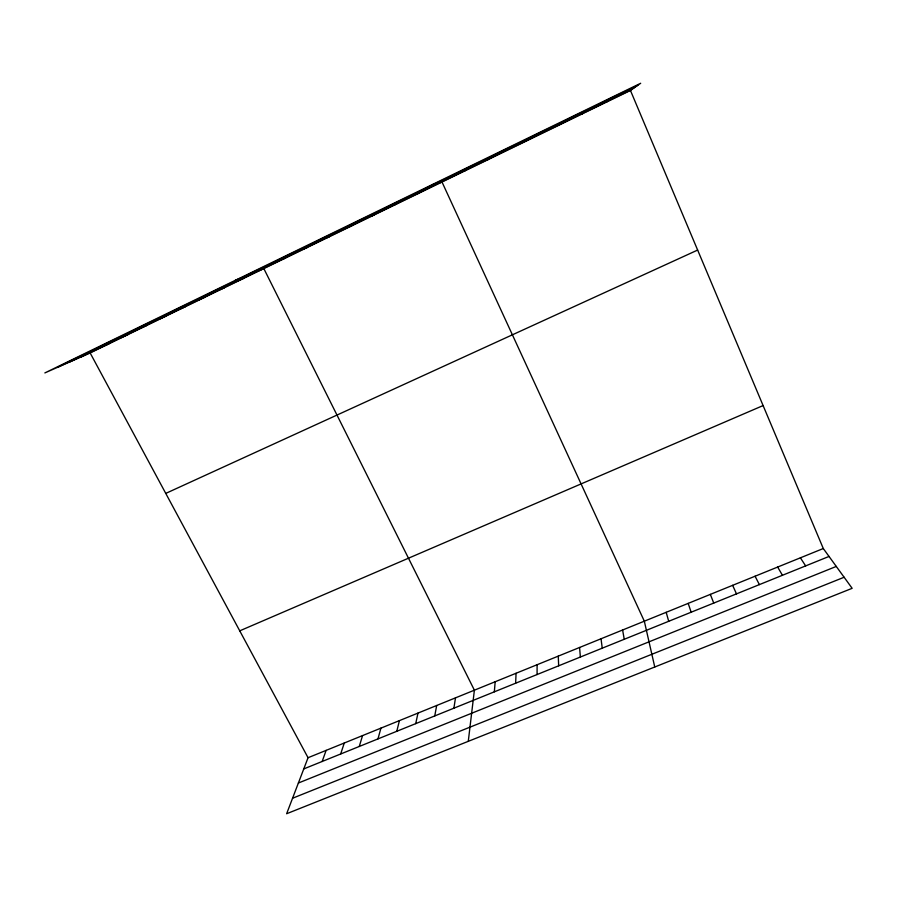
<?xml version="1.0" encoding="UTF-8"?>
<svg xmlns="http://www.w3.org/2000/svg" width="897" height="897" viewBox="0 0 897 897"><rect width="100%" height="100%" fill="white"/><g stroke="black" fill="none" stroke-linecap="round" stroke-linejoin="round"><path stroke-width="1.35" d="M537.079 674.544L537.101 664.722M515.64 683.211L516.067 673.266M494.337 691.834L495.166 681.742M468.279 741.337L474.39 690.185L263.83 268.584L235.227 280.369M453.904 708.182L455.485 697.855M434.753 715.929L436.682 705.491M415.715 723.632L417.991 713.081M396.788 731.29L399.412 720.627M377.962 738.904L380.933 728.129M359.26 746.472L362.556 735.585M340.658 753.996L344.28 743.008M322.158 761.486L326.116 750.385M823.289 548.527L308.052 757.718L286.636 813.736L852.15 588.32L823.289 548.527L630.456 90.474L640.682 83.264L44.85 372.928L90.149 352.958L630.456 90.474M558.528 125.423L558.966 124.773M582.332 113.852L583.285 112.955M606.305 102.213L607.785 101.047M57.453 367.378L637.812 85.282M69.775 361.94L635.031 87.244M81.145 356.928L632.475 89.05M165.754 493.406L697.642 250.061M100.318 347.61L108.974 343.82M119.626 338.236L127.923 334.615M139.046 328.807L146.985 325.353M158.578 319.31L166.158 316.036M239.746 630.838L763.1 405.567M178.245 309.757L185.455 306.662M198.035 300.136L204.864 297.232M217.949 290.46L224.396 287.746M237.985 280.727L244.051 278.193M280.324 260.152L285.571 258.022M303.769 768.92L829.019 556.443M298.376 783.025L836.273 566.433M292.557 798.24L844.122 577.253M302.648 249.31L307.458 247.393M325.14 238.378L329.502 236.685M347.778 227.378L351.691 225.909M370.573 216.3L374.027 215.056M393.536 205.144L396.53 204.124M416.668 193.909L419.191 193.113M431.659 184.883L442.008 182.024L644.326 621.184L654.754 667.009M463.413 171.192L464.982 170.867M487.049 159.711L488.114 159.621M510.842 148.151L511.425 148.308M800.393 557.822L805.652 565.895M777.654 567.05L782.442 575.28M90.149 352.958L308.052 757.718M755.072 576.222L759.389 584.609M732.636 585.326L736.493 593.87M710.334 594.386L713.743 603.076M688.19 603.378L691.15 612.214M666.191 612.315L668.702 621.296M622.608 630.008L624.245 639.281M601.024 638.765L602.246 648.183M579.574 647.477L580.381 657.019M558.27 656.122L558.663 665.809"/></g></svg>
